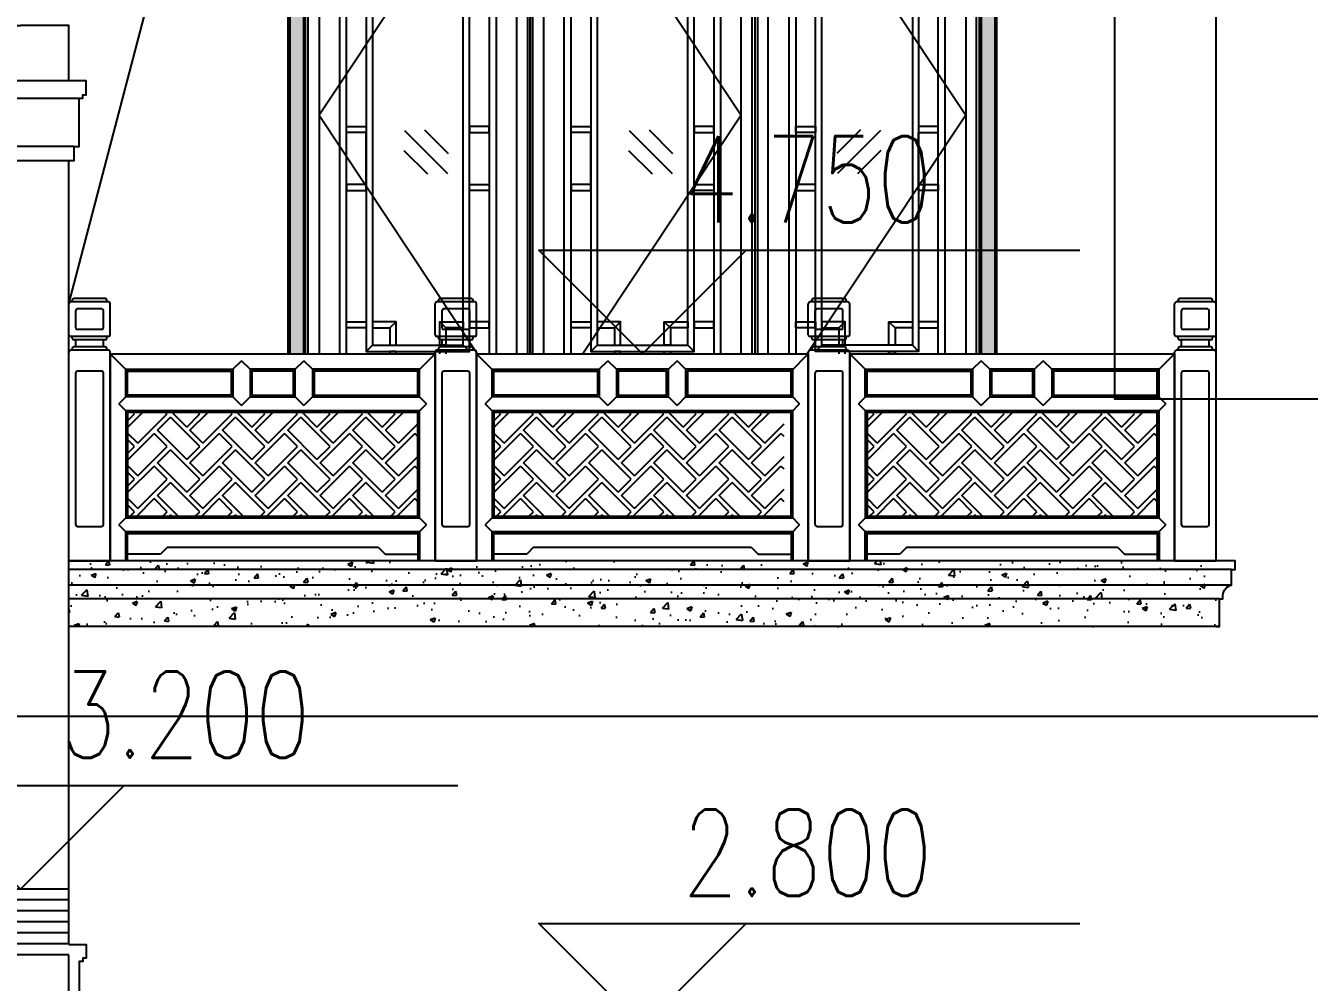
# Model space of a CAD drawing. Extents: x 296441 to 853063, y 459050 to 1117990.
# Drawn here: x 658513 to 662228, y 1085848 to 1088618 of the extents above; entities that cross this region are included whole.
import ezdxf
from ezdxf.xclip import XClip

# ---------------------------------------------------------------- set-up
doc = ezdxf.new("R2010")
doc.units = 0
doc.header["$LTSCALE"] = 1000
doc.header["$XCLIPFRAME"] = 0
for name, pattern in [('CENTER-1', [10, 6.25, -1.25, 1.25, -1.25]), ('CENTER2', [28.574999999999996, 19.05, -3.174999999999999, 3.174999999999999, -3.174999999999999]), ('E4-ELEV-S$0$HIDDEN2', [4.762499999999999, 3.175, -1.5875])]:
    doc.linetypes.add(name, pattern=pattern)
for name, color, linetype in [('1.5铝板', 3, 'Continuous'), ('95', 95, 'Continuous'), ('E1-ELEV-S$0$A-ELEV-HEVY', 2, 'Continuous'), ('E1-ELEV-S$0$A-ELEV-XTHIN', 5, 'Continuous'), ('E1-ELEV-S$0$A-WALL', 1, 'Continuous'), ('E1-ELEV-S$0$A_FINISH', 54, 'Continuous'), ('E1-ELEV-S$0$A_H_251', 251, 'Continuous'), ('E1-ELEV-S$0$G-XREF', 2, 'Continuous'), ('E1-ELEV-S$0$J04$0$A-DETL-FNSH', 6, 'Continuous'), ('E1-ELEV-S$0$J04$0$A-SECT-STRU', 30, 'Continuous'), ('E1-TEXT-S$0$A-ANNO-LEVL', 3, 'Continuous'), ('E1-TEXT-S$0$A-ANNO-LEVL-TEXT', 255, 'Continuous'), ('E4-ELEV-S$0$$0$A-ELEV-HEVY', 2, 'Continuous'), ('E4-ELEV-S$0$A-ELEV-HDDN', 161, 'E4-ELEV-S$0$HIDDEN2'), ('E4-ELEV-S$0$A-ELEV-HEVY', 2, 'Continuous'), ('E4-ELEV-S$0$A-ELEV-MEDM', 4, 'Continuous'), ('E4-ELEV-S$0$A-ELEV-THIN', 144, 'Continuous'), ('E4-ELEV-S$0$A-ELEV-XTHIN', 5, 'Continuous'), ('E4-ELEV-S$0$A-HOLE', 211, 'Continuous'), ('E4-ELEV-S$0$A-WALL', 1, 'Continuous'), ('E4-ELEV-S$0$A_FINISH', 54, 'Continuous'), ('E4-ELEV-S$0$A_H_251', 251, 'Continuous'), ('E4-ELEV-S$0$ELEV-3_8400$0$A-ELEV-MEDM', 4, 'Continuous'), ('E4-ELEV-S$0$G-XREF', 2, 'Continuous'), ('E4-ELEV-S$0$J04$0$A-DETL-FNSH', 6, 'Continuous'), ('E4-ELEV-S$0$J04$0$A-SECT-STRU', 30, 'Continuous'), ('E4-TEXT-S$0$G-XREF', 2, 'Continuous'), ('G-GRID', 8, 'CENTER2'), ('G-XREF', 2, 'Continuous'), ('ZT1_通用--填充---PM、LM、DY、JD', 8, 'Continuous'), ('主框线', 4, 'Continuous'), ('副框内口线', 6, 'Continuous'), ('花格栅', 6, 'Continuous'), ('铝合金花格条', 5, 'Continuous')]:
    doc.layers.add(name, color=color, linetype=linetype)
doc.layers.add('E4-TEXT-S$0$A-ANNO-NPLT', color=215, linetype='Continuous', plot=False)
doc.styles.add('E1-TEXT-S$0$GOA_01_thin_0.75', font='romans.shx', dxfattribs={"width": 0.75, "bigfont": 'hzdx.shx'})

# ---------------------------------------------------------------- blocks, each defined once
blk = doc.blocks.new('E4-ELEV-S$0$weiqiang')
at = {"layer": 'E4-ELEV-S$0$A_H_251'}
h = blk.add_hatch(dxfattribs=at)
h.set_pattern_fill('ANSI31', color=256, scale=20, angle=135, style=0)
h.set_pattern_definition([(180, (-3443432.024891487, 438864.1476545871), (-1.310557769278644e-14, -31.75), [])])
h.paths.add_polyline_path([(139.9954291395843, 3600.072618551785), (-130.00457085995, 3600), (-130.00457085995, 3439.999999999884), (139.9954291405156, 3440)])
at = {"layer": 'E4-ELEV-S$0$A-WALL'}
for p, q in [((-119.9996652299305, 3230), (-119.9996652276022, -0.0001583626726642251)), ((119.9936870211968, 3230), (119.9996652280679, -0.0001583626726642251)), ((-119.9996652276022, -0.0001583626726642251), (119.9996652276022, 0.0001583626726642251))]:
    blk.add_line(p, q, dxfattribs=at)
at = {"layer": 'E4-ELEV-S$0$A_FINISH'}
for p, q in [((139.99542914005, 3600), (-130.00457085995, 3600)), ((-130.00457085995, 3440), (-130.00457085995, 3600)), ((139.99542914005, 3440), (139.99542914005, 3600))]:
    blk.add_line(p, q, dxfattribs=at)
for points in [[(-130.00457085995, 3439.999999999884), (-190.0045836487552, 3439.999999999884), (-190.0045836487552, 3399.999999999884), (-180.0045836487552, 3399.999999999884), (-180.0045836487552, 3389.999999999884), (-170.0045836487552, 3389.999999999884), (-170.0045836487552, 3249.999999999884), (-155.0045836487552, 3249.999999999884), (-155.0045836485224, 3209.999999999884), (-140.0044374475256, 3209.999999999884)], [(139.99542914005, 3439.999999999884), (189.9954163512448, 3439.999999999884), (189.9954163512448, 3399.999999999884), (179.9954163512448, 3399.999999999884), (179.9954163512448, 3389.999999999884), (169.9954163512448, 3389.999999999884), (169.9954163512448, 3249.999999999884), (154.9954163512448, 3249.999999999884), (154.995416351012, 3209.999999999884), (139.9955625524744, 3209.999999999884)]]:
    blk.add_lwpolyline(points, dxfattribs=at)
at = {"layer": 'E4-ELEV-S$0$J04$0$A-DETL-FNSH'}
for p, q in [((-140.0044374475256, 3209.999999999884), (-140.0048471417977, 0)), ((139.9955625524744, 3209.999999999884), (139.9951528582023, 0))]:
    blk.add_line(p, q, dxfattribs=at)
at = {"layer": 'E4-ELEV-S$0$J04$0$A-SECT-STRU'}
blk.add_lwpolyline([(139.9954163512448, 3410), (-140.0045836487552, 3410), (-140.0045836487552, 3230), (139.9954163512448, 3230)], close=True, dxfattribs=at)
blk = doc.blocks.new('E4-ELEV-S$0$cfdhf')
at = {"layer": 'E4-ELEV-S$0$$0$A-ELEV-HEVY'}
blk.add_lwpolyline([(-1.164153218269348e-10, -190.000317406375), (9.999999999883585, -190.000317406375), (9.999999999883585, -110.000317406375), (19.99999999988358, -110.000317406375), (19.99999999988358, -100.000317406375, -0.3620499351813308), (44.99999999988358, -70.00031740637496), (44.99999999988358, -25.00031740637496), (54.99999999988358, -25.00031740637496), (54.99999999988358, -0.0003174063749611378), (0, 0.006060618790797889)], format="xyb", dxfattribs=at)
blk = doc.blocks.new('E4-ELEV-S$0$ELEV-3_8400$0$ELEV-A1-ALL$0$WALL-TYPE-D-1$0$er1h32e1h3e1h3e')
at = {"layer": 'E4-ELEV-S$0$ELEV-3_8400$0$A-ELEV-MEDM'}
for p, q in [((174081.1416261022, 44771.98654535878), (174081.1416261022, 44861.98654535878)), ((174196.1416261022, 44866.98654535878), (174086.1416261022, 44866.98654535878)), ((174091.1416261022, 44866.98654535878), (174091.1416261022, 44871.98654535878)), ((174186.1416261022, 44876.98654535878), (174096.1416261022, 44876.98654535878)), ((174101.1416261022, 44791.98654535878), (174101.1416261022, 44841.98654535878)), ((174176.1416261022, 44846.98654535878), (174106.1416261022, 44846.98654535878)), ((174181.1416261022, 44791.98654535878), (174181.1416261022, 44841.98654535878)), ((174191.1416261022, 44866.98654535878), (174191.1416261022, 44871.98654535878)), ((174201.1416261022, 44771.98654535878), (174201.1416261022, 44861.98654535878)), ((174196.1416261022, 44766.98654535878), (174086.1416261022, 44766.98654535878)), ((174091.1416261022, 44761.98654535878), (174091.1416261022, 44766.98654535878)), ((174176.1416261022, 44786.98654535878), (174106.1416261022, 44786.98654535878)), ((174191.1416261022, 44761.98654535878), (174191.1416261022, 44766.98654535878)), ((174091.1416261022, 44726.98654535878), (174091.1416261022, 44731.98654535878)), ((174186.1416261022, 44756.98654535878), (174096.1416261022, 44756.98654535878)), ((174186.1416261022, 44736.98654535878), (174096.1416261022, 44736.98654535878)), ((174101.1416261022, 44736.98654535878), (174101.1416261022, 44756.98654535878)), ((174181.1416261022, 44736.98654535878), (174181.1416261022, 44756.98654535878)), ((174191.1416261022, 44726.98654535878), (174191.1416261022, 44731.98654535878)), ((174081.1416261022, 44116.98654535878), (174081.1416261022, 44721.98654535878)), ((174196.1416261022, 44726.98654535878), (174086.1416261022, 44726.98654535878)), ((174201.1416261022, 44116.98654535878), (174201.1416261022, 44721.98654535878)), ((174101.1416261022, 44221.98654535878), (174101.1416261022, 44661.98654535878)), ((174176.1416261022, 44666.98654535878), (174106.1416261022, 44666.98654535878)), ((174181.1416261022, 44221.98654535878), (174181.1416261022, 44661.98654535878)), ((174106.1416261022, 44216.98654535878), (174176.1416261022, 44216.98654535878)), ((174081.1416261022, 44116.98654535878), (174201.1416261022, 44116.98654535878))]:
    blk.add_line(p, q, dxfattribs=at)
for centre, start, end in [((174086.1416261022, 44861.98654535878), 90, 180), ((174096.1416261022, 44871.98654535878), 90, 180), ((174106.1416261022, 44841.98654535878), 90, 180), ((174176.1416261022, 44841.98654535878), 0, 90), ((174186.1416261022, 44871.98654535878), 0, 90), ((174196.1416261022, 44861.98654535878), 0, 90), ((174086.1416261022, 44771.98654535878), 180, 270), ((174106.1416261022, 44791.98654535878), 180, 270), ((174176.1416261022, 44791.98654535878), 270, 0), ((174196.1416261022, 44771.98654535878), 270, 0), ((174096.1416261022, 44761.98654535878), 180, 270), ((174096.1416261022, 44731.98654535878), 90, 180), ((174186.1416261022, 44761.98654535878), 270, 0), ((174186.1416261022, 44731.98654535878), 0, 90), ((174086.1416261022, 44721.98654535878), 90, 180), ((174196.1416261022, 44721.98654535878), 0, 90), ((174106.1416261022, 44661.98654535878), 90, 180), ((174176.1416261022, 44661.98654535878), 0, 90), ((174106.1416261022, 44221.98654535878), 180, 270), ((174176.1416261022, 44221.98654535878), 270, 0)]:
    blk.add_arc(centre, 5, start, end, dxfattribs=at)
blk = doc.blocks.new('*U1401')
at = {"layer": 'E4-ELEV-S$0$A-ELEV-MEDM'}
for p, q in [((0, 599.999808229506), (940, 599.999808229506)), ((0, 599.999808229506), (0, -0.0001917704939842224)), ((940, 599.999808229506), (940, -0.0001917704939842224)), ((165, 39.99980822950602), (145, 19.99980822950602)), ((165, 39.99980822950602), (775, 39.99980822950602)), ((775, 39.99980822950602), (795, 19.99980822950602)), ((145, 19.99980822950602), (50, 19.99980822950602)), ((795, 19.99980822950602), (890, 19.99980822950602))]:
    blk.add_line(p, q, dxfattribs=at)
for points in [[(350, 479.9998082296224), (50, 479.9998082296224), (50, 549.999808229506), (350, 549.999808229506)], [(410, 479.9998082296224), (530, 479.9998082296224), (530, 549.999808229506), (410, 549.999808229506)], [(890, 479.9998082296224), (890, 549.999808229506), (590, 549.999808229506), (590, 479.9998082296224)], [(890, 429.9998082296224), (50, 429.9998082296224), (50, 129.999808229506), (890, 129.999808229506)]]:
    blk.add_lwpolyline(points, close=True, dxfattribs=at)
blk.add_lwpolyline([(50, -0.0001917704939842224), (50, 79.99980822950602), (890, 79.99980822950602), (890, -0.0001917704939842224)], dxfattribs=at)
at = {"layer": 'E4-ELEV-S$0$A-ELEV-THIN'}
for p, q in [((50, 549.999808229506), (0, 599.999808229506)), ((890, 549.999808229506), (940, 599.999808229506)), ((355, 554.999808229506), (380, 579.999808229506)), ((405, 554.999808229506), (380, 579.999808229506)), ((535, 554.999808229506), (560, 579.999808229506)), ((585, 554.999808229506), (560, 579.999808229506)), ((50, 479.9998082296224), (25, 454.9998082296224)), ((50, 429.9998082296224), (25, 454.9998082296224)), ((355, 474.9998082296224), (380, 449.9998082296224)), ((405, 474.9998082296224), (380, 449.9998082296224)), ((535, 474.9998082296224), (560, 449.9998082296224)), ((585, 474.9998082296224), (560, 449.9998082296224)), ((890, 479.9998082296224), (915, 454.9998082296224)), ((890, 429.9998082296224), (915, 454.9998082296224)), ((50, 129.999808229506), (25, 104.999808229506)), ((890, 129.999808229506), (915, 104.999808229506)), ((50, 79.99980822950602), (25, 104.999808229506)), ((890, 79.99980822950602), (915, 104.999808229506))]:
    blk.add_line(p, q, dxfattribs=at)
for points in [[(355, 474.9998082296224), (45, 474.9998082296224), (45, 554.999808229506), (355, 554.999808229506)], [(405, 474.9998082296224), (535, 474.9998082296224), (535, 554.999808229506), (405, 554.999808229506)], [(895, 474.9998082296224), (895, 554.999808229506), (585, 554.999808229506), (585, 474.9998082296224)], [(895, 434.9998082296224), (45, 434.9998082296224), (45, 124.999808229506), (895, 124.999808229506)]]:
    blk.add_lwpolyline(points, close=True, dxfattribs=at)
blk.add_lwpolyline([(45, -0.0001917704939842224), (45, 84.99980822950602), (895, 84.99980822950602), (895, -0.0001917704939842224)], dxfattribs=at)
blk = doc.blocks.new('*U619')
at = {"layer": 'E4-ELEV-S$0$A-ELEV-MEDM'}
for p, q in [((0, 599.999808229506), (959.9999999998981, 599.999808229506)), ((0, 599.999808229506), (0, -0.0001917704939842224)), ((959.9999999998981, 599.999808229506), (959.9999999998981, -0.0001917704939842224)), ((165, 39.99980822950602), (145, 19.99980822950602)), ((165, 39.99980822950602), (794.9999999998981, 39.99980822950602)), ((794.9999999998981, 39.99980822950602), (814.9999999998981, 19.99980822950602)), ((145, 19.99980822950602), (50, 19.99980822950602)), ((814.9999999998981, 19.99980822950602), (909.9999999998981, 19.99980822950602))]:
    blk.add_line(p, q, dxfattribs=at)
for points in [[(350, 479.9998082296224), (50, 479.9998082296224), (50, 549.999808229506), (350, 549.999808229506)], [(410, 479.9998082296224), (549.9999999998981, 479.9998082296224), (549.9999999998981, 549.999808229506), (410, 549.999808229506)], [(909.9999999998981, 479.9998082296224), (909.9999999998981, 549.999808229506), (609.9999999998981, 549.999808229506), (609.9999999998981, 479.9998082296224)], [(909.9999999998981, 429.9998082296224), (50, 429.9998082296224), (50, 129.999808229506), (909.9999999998981, 129.999808229506)]]:
    blk.add_lwpolyline(points, close=True, dxfattribs=at)
blk.add_lwpolyline([(50, -0.0001917704939842224), (50, 79.99980822950602), (909.9999999998981, 79.99980822950602), (909.9999999998981, -0.0001917704939842224)], dxfattribs=at)
at = {"layer": 'E4-ELEV-S$0$A-ELEV-THIN'}
for p, q in [((50, 549.999808229506), (0, 599.999808229506)), ((909.9999999998981, 549.999808229506), (959.9999999998981, 599.999808229506)), ((355, 554.999808229506), (380, 579.999808229506)), ((405, 554.999808229506), (380, 579.999808229506)), ((554.9999999998981, 554.999808229506), (579.9999999998981, 579.999808229506)), ((604.9999999998981, 554.999808229506), (579.9999999998981, 579.999808229506)), ((50, 479.9998082296224), (25, 454.9998082296224)), ((50, 429.9998082296224), (25, 454.9998082296224)), ((355, 474.9998082296224), (380, 449.9998082296224)), ((405, 474.9998082296224), (380, 449.9998082296224)), ((554.9999999998981, 474.9998082296224), (579.9999999998981, 449.9998082296224)), ((604.9999999998981, 474.9998082296224), (579.9999999998981, 449.9998082296224)), ((909.9999999998981, 479.9998082296224), (934.9999999998981, 454.9998082296224)), ((909.9999999998981, 429.9998082296224), (934.9999999998981, 454.9998082296224)), ((50, 129.999808229506), (25, 104.999808229506)), ((909.9999999998981, 129.999808229506), (934.9999999998981, 104.999808229506)), ((50, 79.99980822950602), (25, 104.999808229506)), ((909.9999999998981, 79.99980822950602), (934.9999999998981, 104.999808229506))]:
    blk.add_line(p, q, dxfattribs=at)
for points in [[(355, 474.9998082296224), (45, 474.9998082296224), (45, 554.999808229506), (355, 554.999808229506)], [(405, 474.9998082296224), (554.9999999998981, 474.9998082296224), (554.9999999998981, 554.999808229506), (405, 554.999808229506)], [(914.9999999998981, 474.9998082296224), (914.9999999998981, 554.999808229506), (604.9999999998981, 554.999808229506), (604.9999999998981, 474.9998082296224)], [(914.9999999998981, 434.9998082296224), (45, 434.9998082296224), (45, 124.999808229506), (914.9999999998981, 124.999808229506)]]:
    blk.add_lwpolyline(points, close=True, dxfattribs=at)
blk.add_lwpolyline([(45, -0.0001917704939842224), (45, 84.99980822950602), (914.9999999998981, 84.99980822950602), (914.9999999998981, -0.0001917704939842224)], dxfattribs=at)
blk = doc.blocks.new('*U618')
at = {"layer": 'E4-ELEV-S$0$A-ELEV-HEVY'}
for p, q in [((140.0044553520709, 339.9999999999958), (-140.0043542476052, 339.9999999999958)), ((-140.0045564565372, 109.9999989467282), (140.004657561003, 109.9999989467282))]:
    blk.add_line(p, q, dxfattribs=at)
for points in [[(-140.0046070087701, -1999.999999999993), (-140.0045564565372, 109.9999989467282), (-155.0045330962313, 109.9999989466409), (-155.0045330962313, 149.9999989467282), (-170.0045330964641, 149.9999989467282), (-170.0045330964641, 289.9999989467282), (-180.0045330964641, 289.9999989467282), (-180.0045330964641, 299.9999989467282), (-190.0045330964641, 299.9999989467282), (-190.0045330964641, 339.9999989467282), (-140.0043542476052, 339.9999999999958), (-140.0043542476052, 499.9999999999958), (5.055223286376531e-05, 499.9999989468446)], [(140.0046070087701, -1999.999999999993), (140.004657561003, 109.9999989467282), (155.004634200697, 109.9999989466409), (155.004634200697, 149.9999989467282), (170.0046342009299, 149.9999989467282), (170.0046342009299, 289.9999989467282), (180.0046342009299, 289.9999989467282), (180.0046342009299, 299.9999989467282), (190.0046342009299, 299.9999989467282), (190.0046342009299, 339.9999989467282), (140.0044553520709, 339.9999999999958), (140.0044553520709, 499.9999999999958), (5.055223286376531e-05, 499.9999989468446)]]:
    blk.add_lwpolyline(points, dxfattribs=at)
at = {"layer": 'E4-ELEV-S$0$A-ELEV-XTHIN'}
for p, q in [((-170.0045330964641, 289.9999989467282), (170.0046342009299, 289.9999989467282)), ((155.004634200697, 149.9999989467282), (-155.0045330962313, 149.9999989467282))]:
    blk.add_line(p, q, dxfattribs=at)
blk = doc.blocks.new('单层玻璃')
at = {"layer": '95'}
for p, q in [((-1.216571543132886, -0.08520069334190339), (0.08520069322548807, 1.216571543191094)), ((-1.183139254106209, -1.183139254106209), (1.183139254106209, 1.183139254106209)), ((-0.08520069322548807, -1.216571543249302), (1.216571543132886, 0.08520069334190339))]:
    blk.add_line(p, q, dxfattribs=at)
blk = doc.blocks.new('*U2022')
at = {"color": 8}
for p, q in [((58.00001495597826, -57.9999892307533), (8, -7.999989248302912)), ((591.9999764821841, -57.9999812492147), (641.9999999994179, -7.999989248344294)), ((58.00003478083818, -410.9999808855937), (39.00001391256228, -430.0000017538696)), ((591.999998393876, -411.000001753911), (610.999998393876, -430.000001753911)), ((118.8000094057061, -549.7999767424335), (39.00001391285332, -469.9999812496099)), ((531.1999983949936, -549.7999767424749), (610.9999764824461, -469.9999986550225)), ((118.8000094059129, -2031.200007992302), (39.00001391276908, -2111.000007991766)), ((531.1999983952004, -2031.200007992343), (610.9999764842536, -2110.999986081396))]:
    blk.add_line(p, q, dxfattribs=at)
for points in [[(610.999998393876, -430.000001753911), (610.999998393876, -469.9999767427776), (39.00001391256228, -469.9999767427362), (39.00001391256228, -430.0000017538696)], [(39.00001391256228, -469.9999812496099), (610.9999983943417, -469.9999812496513), (610.9999983945485, -2111.000007991808), (39.00001391276908, -2111.000007991766)]]:
    blk.add_lwpolyline(points, close=True)
at = {"color": 2, "ltscale": 250}
blk.add_lwpolyline([(531.1999983949936, -549.7999767424749), (118.8000094057061, -549.7999767424335), (118.8000094059129, -2031.200007992302), (531.1999983952004, -2031.200007992343)], close=True, dxfattribs=at)
at = {"layer": '1.5铝板', "ltscale": 250}
for points in [[(610.999998393876, -430.000001753911), (39.00003582425416, -430.0000017538696), (39.00001391256228, -38.99998124917332), (610.9999764821841, -38.9999812492147)], [(591.99999735046, -411.000001753911), (58.00003478083818, -411.0000017538696), (58.00001495597826, -57.99998124917332), (591.9999775256001, -57.9999812492147)]]:
    blk.add_lwpolyline(points, close=True, dxfattribs=at)
at = {"layer": '主框线'}
blk.add_lwpolyline([(8.000000001778403, -2142), (642.0000000011963, -2142.000000000041), (641.9999999994179, -7.999989248344294), (8, -7.999989248302912)], close=True, dxfattribs=at)
at = {"layer": '副框内口线', "linetype": 'CENTER-1', "ltscale": 40}
blk.add_lwpolyline([(1.77840320247924e-09, -2150), (650.0000000011963, -2150.000000000041), (649.9999999994179, 1.075165570646699e-05), (0, 1.075169708847592e-05)], close=True, dxfattribs=at)
at = {"layer": '花格栅', "color": 6, "ltscale": 250}
blk.add_lwpolyline([(551.1999983949936, -529.7999767424749), (98.80000940570608, -529.7999767424335), (98.80000940591287, -2051.200007992302), (551.1999983952004, -2051.200007992343)], close=True, dxfattribs=at)
at = {"layer": '铝合金花格条'}
for p, q in [((175.8000094110612, -1090.499999996537), (175.8000094101299, -1240.499999996537)), ((474.1999983859132, -1090.499999996578), (474.1999983849819, -1240.499999996578))]:
    blk.add_line(p, q, dxfattribs=at)
for points in [[(183.0000218176428, -58.00003280386593), (201.0000218176428, -58.00003280293461), (201.0000218204368, -115.0000328029346), (183.0000218204368, -115.0000328038659)], [(466.9999843932019, -58.00002304906005), (448.9999843932019, -58.00002304812872), (448.9999843904079, -115.0000230481287), (466.9999843904079, -115.00002304906)], [(534.9999843902915, -115.0000230523197), (534.9999843902915, -354.0000435490998), (115.0000218204368, -354.0000533043713), (115.0000218204368, -115.0000328071256)], [(516.9999843902915, -133.0000230523197), (516.9999843902915, -336.0000435490998), (133.0000218204368, -336.0000533043713), (133.0000218204368, -133.0000328071256)], [(58.00002182055323, -183.0000328071256), (58.00002182055323, -201.0000328071256), (115.0000218205532, -201.0000328071256), (115.0000218205532, -183.0000328071256)], [(591.9999843901751, -183.000023051854), (591.9999843901751, -201.000023051854), (534.9999843901751, -201.000023051854), (534.9999843901751, -183.000023051854)], [(58.00002182055323, -286.0000533043713), (58.00002182055323, -268.0000533043713), (115.0000218205532, -268.0000533043713), (115.0000218205532, -286.0000533043713)], [(591.9999843901751, -286.0000435490998), (591.9999843901751, -268.0000435490998), (534.9999843901751, -268.0000435490998), (534.9999843901751, -286.0000435490998)], [(183.0000218176428, -411.0000533085623), (201.0000218176428, -411.0000533094936), (201.0000218204368, -354.0000533094936), (183.0000218204368, -354.0000533085623)], [(466.9999843929691, -411.0000435532907), (448.9999843929691, -411.000043554222), (448.9999843901751, -354.000043554222), (466.9999843901751, -354.0000435532907)], [(243.8000094108284, -549.7999767425499), (261.8000094108284, -549.7999767425499), (261.8000094108284, -606.7999767425499), (243.8000094108284, -606.7999767425499)], [(406.1999983856804, -549.7999767425913), (388.1999983856804, -549.7999767425913), (388.1999983856804, -606.7999767425913), (406.1999983856804, -606.7999767425913)], [(474.1999983854215, -1974.200007992343), (175.8000094110351, -1974.200007992302), (175.8000094108284, -606.7999767424335), (474.1999983856804, -606.7999767424749)], [(456.1999983854215, -1956.200007992343), (193.8000094110351, -1956.200007992302), (193.8000094108284, -624.7999767424335), (456.1999983856804, -624.7999767424749)], [(118.8000094066374, -674.7999767396395), (118.8000094057061, -692.7999767396395), (175.8000094057061, -692.7999767424335), (175.8000094066374, -674.7999767424335)], [(531.19999838894, -674.7999767396809), (531.1999983898713, -692.7999767396809), (474.1999983898713, -692.7999767424749), (474.19999838894, -674.7999767424749)], [(175.8000094110612, -1090.499999996537), (118.8000094110612, -1090.499999996537), (118.8000094110612, -1072.499999996537), (175.8000094110612, -1072.499999996537)], [(474.1999983849819, -1090.499999996578), (531.1999983849819, -1090.499999996578), (531.1999983849819, -1072.499999996578), (474.1999983849819, -1072.499999996578)], [(175.8000094110612, -1240.499999996537), (118.8000094110612, -1240.499999996537), (118.8000094110612, -1258.499999996537), (175.8000094110612, -1258.499999996537)], [(474.1999983849819, -1240.499999996578), (531.1999983849819, -1240.499999996578), (531.1999983849819, -1258.499999996578), (474.1999983849819, -1258.499999996578)], [(118.8000094068442, -1906.200007994979), (118.8000094059129, -1888.200007994979), (175.8000094059129, -1888.200007992185), (175.8000094068442, -1906.200007992185)], [(531.1999983886811, -1906.200007995254), (531.1999983896125, -1888.200007995254), (474.1999983896125, -1888.20000799246), (474.1999983886811, -1906.20000799246)], [(243.8000094110351, -2031.200007992185), (261.8000094110351, -2031.200007992185), (261.8000094110351, -1974.200007992185), (243.8000094110351, -1974.200007992185)], [(406.1999983858872, -2031.200007992227), (388.1999983858872, -2031.200007992227), (388.1999983858872, -1974.200007992227), (406.1999983858872, -1974.200007992227)]]:
    blk.add_lwpolyline(points, close=True, dxfattribs=at)
for points in [[(133.0000218204368, -133.0000328071256), (115.0000218204368, -115.0000328071256)], [(201.0000218204368, -201.0000328071256), (183.0000218204368, -183.0000328071256), (133.0000218204368, -183.0000328071256), (133.0000218204368, -201.0000328071256), (201.0000218204368, -201.0000328071256), (201.0000218204368, -133.0000328071256), (183.0000218204368, -133.0000328071256), (183.0000218204368, -183.0000328071256)], [(448.9999843902915, -201.000023051854), (466.9999843902915, -183.000023051854), (516.9999843902915, -183.000023051854), (516.9999843902915, -201.000023051854), (448.9999843902915, -201.000023051854), (448.9999843902915, -133.000023051854), (466.9999843902915, -133.000023051854), (466.9999843902915, -183.000023051854)], [(516.9999843902915, -133.0000230523197), (534.9999843902915, -115.0000230523197)], [(201.0000218204368, -268.0000533043713), (183.0000218204368, -286.0000533043713), (133.0000218204368, -286.0000533043713), (133.0000218204368, -268.0000533043713), (201.0000218204368, -268.0000533043713), (201.0000218204368, -336.0000533043713), (183.0000218204368, -336.0000533043713), (183.0000218204368, -286.0000533043713)], [(448.9999843902915, -268.0000435490998), (466.9999843902915, -286.0000435490998), (516.9999843902915, -286.0000435490998), (516.9999843902915, -268.0000435490998), (448.9999843902915, -268.0000435490998), (448.9999843902915, -336.0000435490998), (466.9999843902915, -336.0000435490998), (466.9999843902915, -286.0000435490998)], [(133.0000218204368, -336.0000533043713), (115.0000218204368, -354.0000533043713)], [(516.9999843902915, -336.0000435490998), (534.9999843902915, -354.0000435490998)], [(193.8000094108284, -624.7999767424335), (175.8000094108284, -606.7999767424335)], [(261.8000094108284, -692.7999767424335), (243.8000094108284, -674.7999767424335), (243.8000094108284, -624.7999767424335), (261.8000094108284, -624.7999767424335), (261.8000094108284, -692.7999767424335), (193.8000094108284, -692.7999767424335), (193.8000094108284, -674.7999767424335), (243.8000094108284, -674.7999767424335)], [(388.1999983856804, -692.7999767424749), (406.1999983856804, -674.7999767424749), (406.1999983856804, -624.7999767424749), (388.1999983856804, -624.7999767424749), (388.1999983856804, -692.7999767424749), (456.1999983856804, -692.7999767424749), (456.1999983856804, -674.7999767424749), (406.1999983856804, -674.7999767424749)], [(456.1999983856804, -624.7999767424749), (474.1999983856804, -606.7999767424749)], [(261.8000094110351, -1888.200007992302), (243.8000094110351, -1906.200007992302), (243.8000094110351, -1956.200007992302), (261.8000094110351, -1956.200007992302), (261.8000094110351, -1888.200007992302), (193.8000094110351, -1888.200007992302), (193.8000094110351, -1906.200007992302), (243.8000094110351, -1906.200007992302)], [(388.1999983858872, -1888.200007992343), (406.1999983858872, -1906.200007992343), (406.1999983858872, -1956.200007992343), (388.1999983858872, -1956.200007992343), (388.1999983858872, -1888.200007992343), (456.1999983858872, -1888.200007992343), (456.1999983858872, -1906.200007992343), (406.1999983858872, -1906.200007992343)], [(193.8000094110351, -1956.200007992302), (175.8000094110351, -1974.200007992302)], [(456.1999983854215, -1956.200007992343), (474.1999983854215, -1974.200007992343)]]:
    blk.add_lwpolyline(points, dxfattribs=at)
at = {"xscale": 52.5, "yscale": 52.5, "zscale": 52.5}
for p in [(348.5663602436834, -288.4998816376975), (348.5663602436834, -1184.477487805911)]:
    blk.add_blockref('单层玻璃', p, dxfattribs=at)
blk = doc.blocks.new('20200401092819')
at = {"ltscale": 1000}
blk.add_lwpolyline([(0, -2150), (1950, -2150), (1950, 0), (0, 0)], close=True, dxfattribs=at)
for points in [[(531.1999983951973, -118.7999920076568), (39.00001391266414, -859.5000053793119), (531.1999983949936, -1600.200023257525)], [(768.8000016071892, -118.7999920076568), (1260.999986089722, -859.5000053793119), (768.8000016073929, -1600.200023257525)], [(1418.799989298568, -118.7999920076568), (1910.999973781101, -859.5000053793119), (1418.799989298772, -1600.200023257525)]]:
    blk.add_lwpolyline(points, dxfattribs=at)
at = {"ltscale": 1000, "xscale": -1, "rotation": 180}
for p in [(0, -2150), (650.0000000011933, -2149.999999999959)]:
    blk.add_blockref('*U2022', p, dxfattribs=at)
at = {"ltscale": 1000, "rotation": 180}
blk.add_blockref('*U2022', (1950, -2150), dxfattribs=at)
blk = doc.blocks.new('E4-ELEV-S')
at = {"layer": 'E4-ELEV-S$0$A-ELEV-THIN'}
h = blk.add_hatch(dxfattribs=at)
h.set_pattern_fill('人字形人行道砖', color=256, scale=50, angle=45, style=0)
h.set_pattern_definition([(45, (-6580.000015903963, 0), (7.105427357601002e-15, 94.27854713560237), [119.997, -79.998, 53.332, -13.333]), (45, (-6617.711434758268, 37.71141885430552), (7.105427357601002e-15, 94.27854713560237), [119.997, -13.333, 53.332, -79.998]), (135, (-6580.000015903963, 0), (-7.105427357601002e-15, -94.27854713560237), [53.332, -13.333, 119.997, -79.998]), (135, (-6532.860742336139, 28.28356414078735), (7.105427357601002e-15, 94.27854713560237), [-79.998, 119.997, -13.333, 53.332])])
h.paths.add_polyline_path([(1149.999999988824, 4580.004593243357), (309.9999999888241, 4580.004593243357), (309.9999999888241, 4280.004593243124), (1149.999999988824, 4280.004593243124)])
h = blk.add_hatch(dxfattribs=at)
h.set_pattern_fill('人字形人行道砖', color=256, scale=50, angle=45, style=0)
h.set_pattern_definition([(45, (-5520.000015903963, 0), (7.105427357601002e-15, 94.27854713560237), [119.997, -79.998, 53.332, -13.333]), (45, (-5557.711434758268, 37.71141885430552), (7.105427357601002e-15, 94.27854713560237), [119.997, -13.333, 53.332, -79.998]), (135, (-5520.000015903963, 0), (-7.105427357601002e-15, -94.27854713560237), [53.332, -13.333, 119.997, -79.998]), (135, (-5472.860742336139, 28.28356414078735), (7.105427357601002e-15, 94.27854713560237), [-79.998, 119.997, -13.333, 53.332])])
h.paths.add_polyline_path([(2209.999999988824, 4580.004593243357), (1369.999999988824, 4580.004593243357), (1369.999999988824, 4280.004593243124), (2209.999999988824, 4280.004593243124)])
h = blk.add_hatch(dxfattribs=at)
h.set_pattern_fill('人字形人行道砖', color=256, scale=50, angle=45, style=0)
h.set_pattern_definition([(45, (-4440.000015903963, 0), (7.105427357601002e-15, 94.27854713560237), [119.997, -79.998, 53.332, -13.333]), (45, (-4477.711434758268, 37.71141885430552), (7.105427357601002e-15, 94.27854713560237), [119.997, -13.333, 53.332, -79.998]), (135, (-4440.000015903963, 0), (-7.105427357601002e-15, -94.27854713560237), [53.332, -13.333, 119.997, -79.998]), (135, (-4392.860742336139, 28.28356414078735), (7.105427357601002e-15, 94.27854713560237), [-79.998, 119.997, -13.333, 53.332])])
h.paths.add_polyline_path([(3289.999999988824, 4580.004593243357), (2449.999999988824, 4580.004593243357), (2449.999999988824, 4280.004593243124), (3289.999999988824, 4280.004593243124)])
at = {"layer": 'ZT1_通用--填充---PM、LM、DY、JD', "ltscale": 1000}
h = blk.add_hatch(dxfattribs=at)
h.set_pattern_fill('混凝土', color=256, scale=10)
h.set_pattern_definition([(49.99999999999999, (49065.35017838608, 4199.994866936933), (71.72601826007535, -6.275213498259511), [7.5, -82.5]), (355, (49065.35017838608, 4199.994866936933), (-13.8751333613, 75.21921337000119), [6, -66]), (100.4514, (49071.32734638604, 4199.471932936925), (57.85093817140216, 68.94395420609536), [6.374019000000001, -70.1142112]), (46.18420000000002, (49065.35017838608, 4219.994866936933), (106.7241048625644, -16.55190143290181), [11.24999999999997, -123.7499999999998]), (96.6356, (49074.24385288614, 4218.615536236903), (93.46627055487033, 97.41178709004417), [9.561028799999999, -105.1713]), (351.1842, (49065.35017838608, 4219.994866936933), (93.46619451336272, 97.41186009253246), [9, -99]), (21, (49075.35017838608, 4214.994866936933), (59.69070521184616, -40.26188906653388), [7.5, -82.5]), (326.0000000000001, (49075.35017838608, 4214.994866936933), (24.33153319215817, 72.5150045046853), [6, -66]), (71.4514, (49080.32440168608, 4211.639706336893), (84.02226285814899, 32.25304967099524), [6.374019000000001, -70.1142112]), (37.50000000000001, (49065.35017838608, 4199.994866936933), (1.215985531729067, 33.28938538313115), [0, -65.19999999999999, 0, -67, 0, -66.25]), (7.499999999999999, (49065.35017838608, 4199.994866936933), (26.30695374421486, 39.44117118823603), [0, -38.2, 0, -63.7, 0, -25.25]), (327.5, (49043.05017838604, 4199.994866936933), (53.3822436172409, -2.255487173437976), [0, -25, 0, -78, 0, -103.5]), (317.5, (49033.05017838604, 4199.994866936933), (58.31861693423862, 10.01049823323177), [0, -32.5, 0, -51.8, 0, -73.5])])
h.paths.add_polyline_path([(774.9999999855645, 4750.004593243124), (774.9999999855645, 4199.994866936933), (774.9999999855645, 6349.999992358731), (2825.000000924105, 6349.99999422417), (2824.999999058666, 4750.004593243124), (2774.999999058666, 4750.004593243124), (2775.000000924105, 6304.99999422417), (824.9999999856809, 6304.999994224636), (824.9999999853317, 4750.004593243357)])
h = blk.add_hatch(dxfattribs=at)
h.set_pattern_fill('混凝土', color=256, scale=20)
h.set_pattern_definition([(49.99999999999999, (140.0046301251277, 3959.999682593625), (143.4520365201507, -12.55042699651902), [15, -165]), (355, (140.0046301251277, 3959.999682593625), (-27.7502667226, 150.4384267400024), [12, -132]), (100.4514, (151.9589661251521, 3958.953814593609), (115.7018763428043, 137.8879084121907), [12.748038, -140.2284224]), (46.18420000000002, (140.0046301251277, 3999.999682593625), (213.4482097251289, -33.10380286580362), [22.49999999999994, -247.4999999999995]), (96.6356, (157.7919791251188, 3997.241021193797), (186.9325411097407, 194.8235741800883), [19.1220576, -210.3426]), (351.1842, (140.0046301251277, 3999.999682593625), (186.9323890267254, 194.8237201850649), [18, -198]), (21, (160.0046301251277, 3989.999682593625), (119.3814104236923, -80.52377813306776), [15, -165]), (326.0000000000001, (160.0046301251277, 3989.999682593625), (48.66306638431634, 145.0300090093706), [12, -132]), (71.4514, (169.9530767251272, 3983.289361393778), (168.044525716298, 64.50609934199048), [12.748038, -140.2284224]), (37.50000000000001, (140.0046301251277, 3959.999682593625), (2.431971063458134, 66.5787707662623), [0, -130.4, 0, -134, 0, -132.5]), (7.499999999999999, (140.0046301251277, 3959.999682593625), (52.61390748842972, 78.88234237647205), [0, -76.39999999999999, 0, -127.4, 0, -50.5]), (327.5, (95.40463012515102, 3959.999682593625), (106.7644872344818, -4.510974346875951), [0, -50, 0, -156, 0, -207]), (317.5, (75.40463012515102, 3959.999682593625), (116.6372338684772, 20.02099646646354), [0, -65, 0, -103.6, 0, -147])])
h.paths.add_polyline_path([(3469.999999988708, 3959.999682593625), (140.0046301251277, 3959.999682593625), (140.0046301251277, 4150.004592662677), (3469.999999988708, 4150.004592662677)])
at = {"layer": 'E4-ELEV-S$0$A-ELEV-HDDN'}
blk.add_lwpolyline([(774.9999999888241, 4749.999999999767), (774.9999999855645, 6349.999992358731), (2824.999999991385, 6349.999992359197), (2824.999999991385, 4750.004593243124)], dxfattribs=at)
at = {"layer": 'E4-ELEV-S$0$A-ELEV-HEVY'}
for p, q in [((3459.999999988824, 4150), (3459.999999988824, 6700)), ((3459.999999988824, 4150.004785013618), (139.9999999888241, 4150.004785013618)), ((3469.999999988824, 3959.999682593625), (140.0046252058819, 3959.999682593625))]:
    blk.add_line(p, q, dxfattribs=at)
blk.add_lwpolyline([(824.9999999888241, 4750), (824.9999999855645, 6299.999992358731), (2774.999999991385, 6299.999992359197), (2774.999999991385, 4750.004593243124)], dxfattribs=at)
at = {"layer": 'E4-ELEV-S$0$A-ELEV-MEDM'}
blk.add_lwpolyline([(774.9999999888241, 4749.999999999767), (774.9999999855645, 6349.999992358731), (2824.999999991385, 6349.999992359197), (2824.999999991385, 4750.004593243124)], dxfattribs=at)
at = {"layer": 'E4-ELEV-S$0$A-ELEV-THIN'}
for points in [[(779.9999999888241, 4749.999999999767), (779.9999999855645, 6344.999992358731), (2819.999999991385, 6344.999992359197), (2819.999999991385, 4750.004593243124)], [(819.9999999888241, 4750), (819.9999999855645, 6304.999992358731), (2779.999999991385, 6304.999992359197), (2779.999999991385, 4750.004593243124)]]:
    blk.add_lwpolyline(points, dxfattribs=at)
at = {"layer": 'E4-ELEV-S$0$A-ELEV-XTHIN'}
for p, q in [((3504.999999988824, 4124.999682593625), (140.0046295186039, 4124.999682593625)), ((3504.999999988824, 4079.999682593625), (140.0046280811075, 4079.999682593625)), ((3469.999999988824, 4039.999682593625), (140.0046271227766, 4039.999682593625))]:
    blk.add_line(p, q, dxfattribs=at)
at = {"layer": 'E4-ELEV-S$0$A-HOLE'}
blk.add_lwpolyline([(139.9999999888241, 4895.004592662677), (439.9999999888241, 6039.999734443147), (3264.999999988591, 6394.99973444338)], dxfattribs=at)
at = {"ltscale": 1000}
ref = blk.add_blockref('20200401092819', (824.9999999888241, 6299.999992358731), dxfattribs=at)
XClip(ref).set_block_clipping_path([(1.7462298274040222e-09, -1549.9953991160728), (1949.9999999995343, -2.0954757928848267e-09)])
at = {"layer": 'E4-ELEV-S$0$A-ELEV-HEVY'}
for name, p in [('*U618', (-1.117587089538574e-08, 5200)), ('E4-ELEV-S$0$cfdhf', (3459.999999988824, 4150))]:
    blk.add_blockref(name, p, dxfattribs=at)
at = {"layer": 'E4-ELEV-S$0$A-ELEV-THIN', "ltscale": 0.1}
for name, p in [('E4-ELEV-S$0$ELEV-3_8400$0$ELEV-A1-ALL$0$WALL-TYPE-D-1$0$er1h32e1h3e1h3e', (-173941.1416261133, -39966.98195269611)), ('E4-ELEV-S$0$ELEV-3_8400$0$ELEV-A1-ALL$0$WALL-TYPE-D-1$0$er1h32e1h3e1h3e', (-172881.1416261133, -39966.98195269611)), ('E4-ELEV-S$0$ELEV-3_8400$0$ELEV-A1-ALL$0$WALL-TYPE-D-1$0$er1h32e1h3e1h3e', (-171801.1416261133, -39966.98195269611)), ('E4-ELEV-S$0$ELEV-3_8400$0$ELEV-A1-ALL$0$WALL-TYPE-D-1$0$er1h32e1h3e1h3e', (-170741.1416261133, -39966.98673770984)), ('*U1401', (259.9999999888241, 4150.004785013618)), ('*U619', (1319.999999988824, 4150.004785013618)), ('*U1401', (2399.999999988824, 4150.004785013618))]:
    blk.add_blockref(name, p, dxfattribs=at)
at = {"layer": 'E4-ELEV-S$0$G-XREF'}
blk.add_blockref('E4-ELEV-S$0$weiqiang', (-1.117587089538574e-08, -400), dxfattribs=at)
blk.add_blockref('E4-ELEV-S$0$weiqiang', (-1.117587089538574e-08, -400), dxfattribs=at)
blk = doc.blocks.new('E1-ELEV-S$0$weiqiang')
at = {"layer": 'E1-ELEV-S$0$A_H_251'}
h = blk.add_hatch(dxfattribs=at)
h.set_pattern_fill('ANSI31', color=256, scale=20, angle=135, style=0)
h.set_pattern_definition([(180, (-3443432.024891487, 438864.1476545869), (-1.310557769278644e-14, -31.75), [])])
h.paths.add_polyline_path([(139.9954291395843, 3600.072618551785), (-130.00457085995, 3600), (-130.00457085995, 3439.999999999884), (139.9954291405156, 3440)])
at = {"layer": 'E1-ELEV-S$0$A-WALL'}
for p, q in [((-119.9996652299305, 3230), (-119.9996652276022, -0.0001583626726642251)), ((119.9936870211968, 3230), (119.9996652280679, -0.0001583626726642251)), ((-119.9996652276022, -0.0001583626726642251), (119.9996652276022, 0.0001583626726642251))]:
    blk.add_line(p, q, dxfattribs=at)
at = {"layer": 'E1-ELEV-S$0$A_FINISH'}
for p, q in [((139.99542914005, 3600), (-130.00457085995, 3600)), ((-130.00457085995, 3440), (-130.00457085995, 3600)), ((139.99542914005, 3440), (139.99542914005, 3600))]:
    blk.add_line(p, q, dxfattribs=at)
for points in [[(-130.00457085995, 3439.999999999884), (-190.0045836487552, 3439.999999999884), (-190.0045836487552, 3399.999999999884), (-180.0045836487552, 3399.999999999884), (-180.0045836487552, 3389.999999999884), (-170.0045836487552, 3389.999999999884), (-170.0045836487552, 3249.999999999884), (-155.0045836487552, 3249.999999999884), (-155.0045836485224, 3209.999999999884), (-140.0044374475256, 3209.999999999884)], [(139.99542914005, 3439.999999999884), (189.9954163512448, 3439.999999999884), (189.9954163512448, 3399.999999999884), (179.9954163512448, 3399.999999999884), (179.9954163512448, 3389.999999999884), (169.9954163512448, 3389.999999999884), (169.9954163512448, 3249.999999999884), (154.9954163512448, 3249.999999999884), (154.995416351012, 3209.999999999884), (139.9955625524744, 3209.999999999884)]]:
    blk.add_lwpolyline(points, dxfattribs=at)
at = {"layer": 'E1-ELEV-S$0$J04$0$A-DETL-FNSH'}
for p, q in [((-140.0044374475256, 3209.999999999884), (-140.0048471416812, 2.328306436538696e-10)), ((139.9955625524744, 3209.999999999884), (139.9951528582023, 2.328306436538696e-10))]:
    blk.add_line(p, q, dxfattribs=at)
at = {"layer": 'E1-ELEV-S$0$J04$0$A-SECT-STRU'}
blk.add_lwpolyline([(139.9954163512448, 3410), (-140.0045836487552, 3410), (-140.0045836487552, 3230), (139.9954163512448, 3230)], close=True, dxfattribs=at)
blk = doc.blocks.new('*U1403')
at = {"layer": 'E1-ELEV-S$0$A-ELEV-HEVY'}
for p, q in [((140.0044553520709, 339.9999999999985), (-140.0043542476052, 339.9999999999985)), ((-140.0045564565372, 109.9999989467309), (140.004657561003, 109.9999989467309))]:
    blk.add_line(p, q, dxfattribs=at)
for points in [[(-140.0046070087701, -1999.999999999993), (-140.0045564565372, 109.9999989467309), (-155.0045330962313, 109.9999989466436), (-155.0045330962313, 149.9999989467309), (-170.0045330964641, 149.9999989467309), (-170.0045330964641, 289.9999989467309), (-180.0045330964641, 289.9999989467309), (-180.0045330964641, 299.9999989467309), (-190.0045330964641, 299.9999989467309), (-190.0045330964641, 339.9999989467309), (-140.0043542476052, 339.9999999999985), (-140.0043542476052, 499.9999999999985), (5.055223286376531e-05, 499.9999989468473)], [(140.0046070087701, -1999.999999999993), (140.004657561003, 109.9999989467309), (155.004634200697, 109.9999989466436), (155.004634200697, 149.9999989467309), (170.0046342009299, 149.9999989467309), (170.0046342009299, 289.9999989467309), (180.0046342009299, 289.9999989467309), (180.0046342009299, 299.9999989467309), (190.0046342009299, 299.9999989467309), (190.0046342009299, 339.9999989467309), (140.0044553520709, 339.9999999999985), (140.0044553520709, 499.9999999999985), (5.055223286376531e-05, 499.9999989468473)]]:
    blk.add_lwpolyline(points, dxfattribs=at)
at = {"layer": 'E1-ELEV-S$0$A-ELEV-XTHIN'}
for p, q in [((-170.0045330964641, 289.9999989467309), (170.0046342009299, 289.9999989467309)), ((155.004634200697, 149.9999989467309), (-155.0045330962313, 149.9999989467309))]:
    blk.add_line(p, q, dxfattribs=at)
blk = doc.blocks.new('E1-ELEV-S')
at = {"layer": 'E1-ELEV-S$0$A-ELEV-HEVY'}
blk.add_blockref('*U1403', (9599.999999994412, 5199.999999993481), dxfattribs=at)
at = {"layer": 'E1-ELEV-S$0$G-XREF'}
blk.add_blockref('E1-ELEV-S$0$weiqiang', (9599.999999994412, -400.0000000065193), dxfattribs=at)
blk = doc.blocks.new('E1-TEXT-S')
at = {"layer": 'E1-TEXT-S$0$A-ANNO-LEVL'}
for points in [[(3900, 5139.993622079259), (3600, 4839.993622079026), (3300, 5139.993622079259), (4866.129712603055, 5139.993622079259)], [(2100.000000615139, 5050.004977979464), (1800.000000615139, 4750.004977979232), (1500.000000615139, 5050.004977979464), (3066.129713218194, 5050.004977979464)], [(300.0000006160699, 3500.004977979581), (6.16069883108139e-07, 3200.004977979348), (-299.9999993839301, 3500.004977979581), (1266.129713219125, 3500.004977979581)], [(2100.000000615604, 3100.004980870173), (1800.000000615604, 2800.00498086994), (1500.000000615604, 3100.004980870173), (3066.129713218659, 3100.004980870173)]]:
    blk.add_lwpolyline(points, dxfattribs=at)
at = {"layer": 'E1-TEXT-S$0$A-ANNO-LEVL-TEXT', "style": 'E1-TEXT-S$0$GOA_01_thin_0.75', "width": 0.75}
for s, p in [('4.750', (1915.999999997672, 5130.134200927219)), ('3.200', (115.999999998603, 3580.134200927336)), ('2.800', (1915.999999998137, 3180.134203817928))]:
    blk.add_text(s, height=250, dxfattribs=at).set_placement(p)

msp = doc.modelspace()

# ---------------------------------------------------------------- linework, layer by layer
at = {"layer": 'E4-TEXT-S$0$A-ANNO-NPLT', "elevation": -258.3492542400264}
msp.add_lwpolyline([(662989.0356767098, 1089981.017397885), (666688.64771255, 1089981.017397885), (666688.64771255, 1080418.0776577), (655498.4799874788, 1080418.0776577), (655498.4799874788, 1089981.017397885), (661168.4799853767, 1089981.017397885), (661664.3791118931, 1089981.017397885), (661664.3791118931, 1087537.366884309), (663215.5650045314, 1087537.366884309), (663215.5650045314, 1087997.907162988), (663412.4921526879, 1087997.907162988), (663412.4921526879, 1089078.788620399), (662989.0356767098, 1089078.788620399), (662989.0356767098, 1089981.017397885)], dxfattribs=at)
at = {"layer": 'G-GRID'}
msp.add_line((674249.8684879229, 1086618.0776577, 5.417606087174588), (592333.0773430098, 1086618.0776577, 5.417605571205094), dxfattribs=at)

# ---------------------------------------------------------------- block references
at = {"layer": 'E4-TEXT-S$0$G-XREF'}
ref = msp.add_blockref('E1-TEXT-S', (658498.4799874787, 1082918.0776577, 5.417605915504321), dxfattribs=at)
XClip(ref).set_block_clipping_path([(4490.5556892311, 7062.939740185284), (7840.335794627084, 7062.939740185284), (8190.167725071326, -2499.999999999993), (-2999.999999999971, -2500), (-2999.999999999971, 7062.939740185284), (2669.999997897889, 7062.939740185284), (3165.899124414427, 7062.939740185284), (3165.899124414427, 4619.289226609435), (4717.085017052625, 4619.289226609435), (4717.085017052625, 5079.829505288049), (4914.012165209104, 5079.829505288049), (4914.012165209104, 6160.710962699377), (4490.5556892311, 6160.710962699377)])
at = {"layer": 'G-XREF'}
for name, p in [('E4-ELEV-S', (658498.479987122, 1082918.0776577, 5.417605957593833)), ('E1-ELEV-S', (648898.4799874843, 1082918.077657706, 5.417605915504321))]:
    msp.add_blockref(name, p, dxfattribs=at)

doc.saveas('drawing.dxf')
